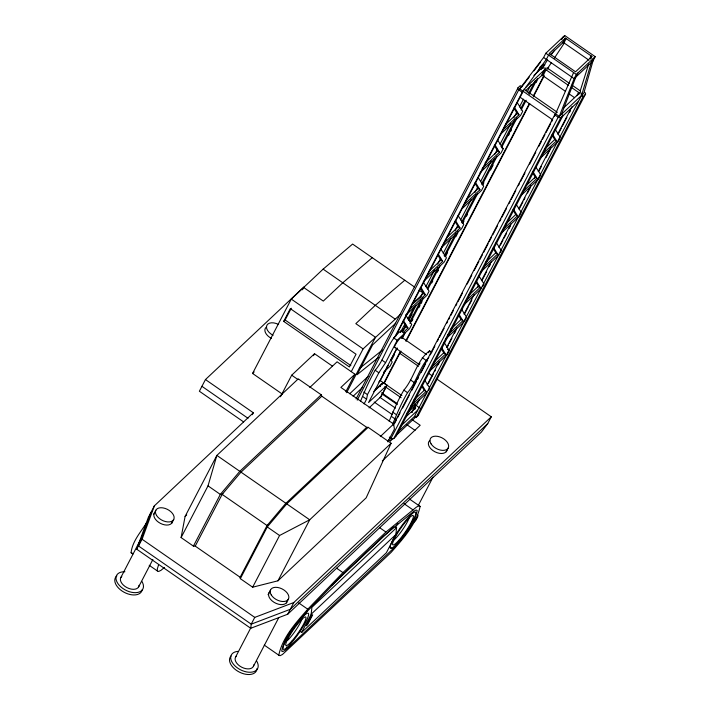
<?xml version="1.0" encoding="UTF-8"?>
<svg xmlns="http://www.w3.org/2000/svg" width="710" height="710" viewBox="0 0 710 710"><rect width="100%" height="100%" fill="white"/><g stroke="black" fill="none" stroke-linecap="round" stroke-linejoin="round"><path stroke-width="1.06" d="M299.993 631.279L301.661 632.441L311.149 614.212L311.903 607.316L396.597 527.654L395.213 526.696M301.661 632.441L386.364 552.779L395.852 534.559L396.597 527.654M491.284 416.797L487.77 423.559L481.46 431.999L287.71 614.221L250.736 628.279L251.233 624.152L254.757 617.389L293.789 602.541L491.284 416.797L436.739 378.962M240.131 577.257L195.232 546.114L193.404 546.114L181.094 537.577L185.106 516.41L216.869 455.412L298.262 378.856L321.213 394.778L321.781 396.198L366.68 427.331L368.153 427.331L391.103 443.253L366.165 497.843L277.947 580.807L252.653 587.205L240.344 578.668L240.131 577.257L267.049 525.542L285.589 503.594L366.68 427.331M360.467 401.372C364.833 390.802 369.271 380.267 375.191 370.238C385.548 358.204 387.882 340.64 400.893 330.895L404.54 333.425L402.011 338.297M364.115 403.901L366.573 399.18L367.461 394.618L378.838 372.768L385.583 362.659L397.209 340.321L409.563 328.677L411.729 324.505L405.508 314.77M389.151 421.27C393.517 410.699 397.964 400.156 403.875 390.136C414.232 378.093 416.575 360.529 429.577 350.793L431.769 352.311M392.799 423.799C397.165 413.229 401.611 402.694 407.522 392.665C416.592 382.166 419.397 367.398 428.831 357.458M593.001 60.918L583.78 93.312L559.276 116.36L519.64 88.865L543.611 57.492L545.83 53.241L564.69 35.5L595.211 56.667L593.001 60.918L574.133 78.668L559.276 116.36M181.094 537.577L208.021 485.862L216.869 455.412L309.702 519.8L391.103 443.253M584.658 92.309A1.944 1.171 27.5 0 1 585.235 92.841L585.608 93.835A2.494 1.509 27.5 0 1 585.315 94.483L583.185 96.489L581.588 95.38L580.23 90.853L588.643 64.157M158.525 565.018L157.336 568.763L157.371 570.964L158.632 571.488L161.037 570.29L164.418 567.45M250.736 628.279L136.666 549.167L148.292 517.519L154.372 505.848L253.337 412.767L205.456 379.566L199.377 391.237L243.645 421.944M136.666 549.167L142.098 539.254L154.372 505.848M554.403 116.431L573.609 72.518M120.78 577.62L141.121 538.562M153.821 514.147L155.863 510.241M138.663 586.824L152.89 559.489M171.705 523.359L173.737 519.445M282.402 394.156L252.565 373.46L291.277 299.096L323.13 269.143L352.604 244.062L414.604 287.062M283.672 321.381L290.31 308.637L356.029 354.219L349.391 366.964L283.672 321.381L285.136 320.006L291.26 308.238M302.487 289.786L303.995 286.893L205.456 379.566M252.334 414.702L253.337 412.767M193.404 546.114L220.322 494.4L239.811 471.325L321.213 394.778M195.232 546.114L222.159 494.4L240.69 472.461L321.781 396.198M280.459 396.766L291.695 375.191L314.539 353.704L332.413 366.111M313.509 355.666L314.539 353.704M240.344 578.668L267.271 526.953L286.76 503.887L368.153 427.331M351.264 371.649L363.094 348.912L400.848 313.935M345.814 391.734L354.947 374.205L337.081 361.816L309.826 387.447M346.613 392.701L375.475 337.268L355.825 323.645L375.297 305.327L404.78 280.246M252.653 587.205L279.571 535.491L309.702 519.8L277.947 580.807M356.083 398.949L518.105 87.694L520.235 85.688L521.832 86.797L529.216 77.088M357.245 400.138L518.761 89.868A1.944 1.171 27.5 0 1 518.185 89.345L517.838 88.164A2.52 1.518 27.5 0 1 518.105 87.694M393.917 338.714L522.205 92.264L546.354 59.392L548.564 55.14M395.692 336.256L523.19 91.333M402.854 330.904L405.916 325.011M408.472 320.103L416.14 305.371M420.231 297.517L422.787 292.609M425.849 286.716L434.538 270.031M437.608 264.138L440.679 258.245M443.235 253.337L450.894 238.604M454.986 230.75L457.542 225.842M460.612 219.949L471.342 199.332M474.919 192.463L477.475 187.546M480.546 181.662L491.276 161.037M494.852 154.168L497.408 149.26M499.964 144.352L510.703 123.726M513.765 117.842L516.836 111.949M519.392 107.041L523.474 99.178M527.06 92.309L531.142 84.454M537.789 71.692L540.346 66.784L542.476 64.779A2.494 1.509 27.5 0 1 543.23 64.441L544.508 64.592A1.944 1.171 27.5 0 1 545.005 64.823M409.839 321.666L421.101 300.028M427.242 288.224L437.999 267.572M444.14 255.769L455.918 233.146M461.553 222.328L475.886 194.788M481.522 183.97L494.834 158.392M500.976 146.588L514.803 120.034M520.945 108.231L525.036 100.358M528.622 93.48L535.278 80.691M541.064 69.58L547.596 59.924M235.516 657.194L250.763 627.897M268.052 594.696L270.59 589.815M396.934 348.033L368.552 402.552L387.021 385.193L383.373 382.654L373.735 391.716M378.82 381.962L380.285 380.587L386.941 367.798M391.041 359.926L397.183 348.122M402.304 338.288L405.374 332.386M409.981 323.538L423.293 297.96M427.908 289.112L440.191 265.505M444.806 256.656L458.119 231.078M462.21 223.206L477.573 193.706M482.179 184.849L497.027 156.324M501.633 147.476L516.995 117.966M521.096 110.103L526.216 100.261M529.287 94.359L537.479 78.624M391.902 359.526L394.458 354.618M411.836 321.239L412.856 319.269M418.989 307.492L420.009 305.531M421.03 303.56L422.059 301.599M431.769 282.944L432.789 280.983M437.387 272.143L438.416 270.182M445.569 256.434L447.611 252.503M455.793 236.794L457.835 232.871M462.947 223.046L463.967 221.085M466.523 216.177L467.544 214.216M482.88 184.76L483.9 182.79M490.548 170.027L493.104 165.119M508.44 135.663L509.46 133.702M510.481 131.74L511.502 129.77M536.041 82.644L537.062 80.683M497.559 139.905L503.221 148.763L501.047 152.925L480.129 172.601M379.823 386.302L380.755 384.5M541.535 75.659L544.614 69.74M379.894 386.693L381.305 383.986L382.193 384.598M525.444 90.782L542.076 75.145L545.165 69.225L568.639 85.511M561.672 39.645L563.003 37.089M542.964 75.757L546.043 69.837M563.811 37.204L564.69 35.5M383.844 383.045L400.227 351.574M405.863 340.756L529.252 103.713M533.352 95.841L544.109 75.189M384.101 383.524L400.964 351.122M406.076 341.297L529.775 103.687M533.352 96.817L544.082 76.192M547.659 69.323L548.688 67.361L547.694 68.284L541.943 67.885L540.346 66.784M562.844 42.769L565.053 38.517M549.682 55.149L563.261 42.369L565.479 38.118L591.891 56.436L590.56 58.992M563.944 42.849L566.163 38.597M380.223 397.387L382.885 393.136M382.557 393.446L386.169 386.826M387.021 385.193L381.092 396.57L369.049 407.895M253.39 666.397L278.808 617.576M286.432 602.932L288.464 599.027M287.71 614.221L293.789 602.541M428.565 352.737L429.577 350.793M393.216 425.095L554.732 114.825L555.726 113.893M394.432 423.737L396.482 419.805M397.502 417.835L400.058 412.918M402.623 408.002L409.279 395.213M411.836 390.296L416.45 381.439M417.471 379.477L418.492 377.507M421.057 372.59L425.663 363.742M426.683 361.772L427.713 359.801M430.269 354.885L434.884 346.036M437.44 341.12L438.461 339.149M439.49 337.179L444.096 328.331M446.652 323.414L447.682 321.444M448.702 319.473L449.732 317.512M450.752 315.542L453.308 310.625M455.873 305.708L456.894 303.738M457.923 301.777L462.529 292.919M467.136 284.071L471.742 275.214M474.307 270.297L478.913 261.449M479.933 259.478L482.498 254.562M483.519 252.591L488.134 243.743M489.154 241.773L491.71 236.856M492.74 234.886L497.346 226.037M499.902 221.121L500.932 219.15M501.952 217.189L506.558 208.332M509.123 203.415L510.144 201.445M511.173 199.483L515.779 190.626M518.335 185.709L519.365 183.739M520.386 181.778L524.992 172.921M529.607 164.072L535.748 152.268M538.819 146.366L541.384 141.45M542.404 139.48L544.96 134.563M545.99 132.593L550.596 123.744M551.617 121.774L552.646 119.812L520.11 97.252M595.211 56.667L576.351 74.417L574.133 78.668L543.611 57.492M578.038 72.819L575.828 77.07L561.477 114.292L563.074 115.402L395.931 436.472L393.802 438.478A2.494 1.509 27.5 0 1 393.047 438.815L391.778 438.665A1.944 1.171 27.5 0 1 391.041 438.283L389.32 437.094M387.793 441.851L394.432 429.106L393.633 424.021L340.88 387.429L354.947 374.205M391.041 438.283L558.184 117.212L554.732 114.825M388.485 439.73L390.296 440.981L391.68 438.318M589.877 58.513L591.208 55.966M590.587 58.539L591.466 56.836M393.802 438.478L560.944 117.407L563.074 115.402M593.524 58.264L591.306 62.515L581.588 95.38L414.445 416.45L397.556 432.337M306.365 612.499L307.35 610.609M411.711 412.439L414.853 406.723M411.906 412.572L415.705 405.082L414.249 404.07M576.813 95.779L578.579 92.398M416.371 405.614L419.441 399.712M427.127 384.953L439.41 361.346M446.581 347.58L456.823 327.905M463.994 314.139L474.227 294.464M477.812 287.586L478.842 285.615M481.398 280.698L491.125 262.008M498.81 247.258L511.093 223.65M518.779 208.891L531.062 185.292M534.648 178.405L535.668 176.435M538.233 171.518L551.031 146.926M557.687 134.146L572.029 106.606M414.667 409.581L415.607 407.78L414.72 407.158M578.579 94.705L579.466 93.019L571.346 87.392M428.387 383.498L433.499 373.682M434.52 371.72L435.541 369.75M438.097 364.842L439.117 362.881M447.3 347.172L448.321 345.211M449.341 343.241L451.897 338.333M454.453 333.425L455.989 330.478M464.677 313.784L468.254 306.915M469.274 304.954L471.83 300.037M482.054 280.406L486.652 271.566M489.208 266.658L490.237 264.697M500.452 245.056L503.008 240.149M504.029 238.187L506.585 233.27M509.141 228.363L510.676 225.416M519.365 208.731L522.942 201.853M523.971 199.892L524.992 197.93M527.548 193.013L530.61 187.129M538.792 171.421L541.348 166.504M545.946 157.673L550.037 149.819M558.726 133.125L561.282 128.217M562.302 126.247L566.899 117.416M569.455 112.508L570.476 110.538M428.458 390.553L429.763 388.05L424.669 380.081M444.194 342.584L449.279 350.554L447.114 354.725L429.408 371.374M482.685 286.387L483.989 283.893L478.895 275.915M500.47 252.227L501.34 250.559L496.246 242.589M520.821 213.142L519.081 216.47L500.577 233.874M558.122 141.476L559.862 138.139M415.714 416.166L414.791 417.942L395.825 435.78M414.445 416.45L416.042 417.56L583.185 96.489M416.042 417.56L418.172 415.563L585.315 94.483M418.27 505.502L433.011 477.182M446.226 451.791L448.258 447.886M400.351 332.36L405.108 323.698M407.753 318.897L414.631 306.392M402.428 331.65L405.641 325.846M408.853 320.033L412.066 314.228M551.324 62.773L547.694 68.284L569.384 83.327M554.341 58.184L564.61 42.573M146.597 522.72C140.749 532.118 132.273 541.393 131.084 552.735L132.894 553.995M551.368 54.617L554.51 50.188M533.902 70.911L540.612 62.081M278.773 655.179C282.527 637.376 295.972 622.608 307.767 609.207L342.93 572.597L385.929 532.047L416.442 507.091L418.847 505.893L420.116 506.416C416.362 524.22 402.916 538.979 391.121 552.389L282.447 654.496L280.042 655.694L278.773 655.179L264.271 645.115M392.799 549.016C402.712 537.781 414.045 525.418 417.205 510.472L416.149 510.028L414.108 511.049L383.95 535.713L341.261 575.952L306.267 612.393C296.274 623.673 284.87 636.098 281.684 651.123L282.749 651.558L284.781 650.546L287.79 648.026L392.799 549.016L389.87 546.993M565.479 38.118L549.149 53.472L575.561 71.79L591.891 56.436M519.64 88.865L521.832 86.797M533.902 75.455L544.144 65.826M526.11 87.135L545.165 69.225M505.44 124.605L517.208 113.538L519.001 114.78L502.52 130.276M500.452 134.35L520.572 115.428L522.737 111.257L517.084 102.4M252.565 373.46L254.162 371.96M485.134 162.838L497.683 151.035L499.476 152.277L482.214 168.51M563.634 107.902L579.466 93.019M466.399 199.608L478.167 188.532L479.96 189.774L463.479 205.27M462.219 208.589L481.531 190.422L483.696 186.26L478.043 177.402M561.61 117.185L578.499 101.299M152.464 511.093L150.848 512.602L138.574 546.017L251.233 624.152L290.266 609.304L487.77 423.559M447.264 237.122L458.252 226.792L460.044 228.025L444.353 242.784M544.561 149.18L554.759 139.586L556.551 140.828L542.431 154.105M441.496 247.595L461.615 228.682L463.781 224.511L458.127 215.654M539.618 158.88L557.314 142.231M429.133 271.185L440.901 260.117L442.694 261.36L426.213 276.856M423.337 281.684L444.265 262.008L446.43 257.845L440.777 248.988M526.607 185.203L535.242 177.083L537.035 178.325L522.906 191.602M520.9 195.623L538.606 178.973L540.772 174.802L535.677 166.832M185.106 516.41L186.712 514.901M411.782 304.519L423.55 293.452L425.343 294.694L409.643 309.453M406.794 314.264L426.914 295.342L429.08 291.18L423.426 282.323M505.52 224.174L515.717 214.58L517.51 215.822L503.39 229.108M208.021 485.862L220.322 494.4L222.159 494.4L222.842 493.752M400.706 331.952L406.2 326.786L407.993 328.029L403.28 332.457M485.604 262.425L495.811 252.831L497.595 254.073L483.474 267.359M349.737 393.739L368.055 376.513M480.661 272.134L499.166 254.721M353.118 396.26L362.695 387.252M386.897 366.999L388.468 365.526M383.604 372.226L390.038 366.174L392.204 362.011L390.509 359.349M469.044 295.023L478.451 286.166L480.244 287.408L466.124 300.694M464.109 304.705L481.815 288.056M374.321 390.553L381.305 383.986M450.903 329.094L461.101 319.5L462.893 320.742L447.983 334.756M445.96 338.794L464.464 321.39L466.63 317.219L461.544 309.249M434.334 361.683L443.75 352.834L445.543 354.068L431.423 367.354M279.571 535.491L267.271 526.953L267.049 525.542L267.741 524.894M414.028 399.925L424.234 390.331L426.018 391.574L411.117 405.587M380.303 436.561L393.633 424.021M409.892 408.871L426.79 392.976M406.874 413.389L415.705 405.082M405.41 417.365L415.607 407.78M400.839 426.027L417.728 410.14M390.296 440.981L392.665 438.753M382.299 460.914L420.187 425.272L412.013 419.601M331.597 585.386L393.704 526.971M311.149 614.212L395.852 534.559M395.736 323.183L372.599 344.9L357.086 374.702L378.43 357.512M372.253 257.695L342.779 282.766L323.298 301.084L303.649 287.461M413.477 303.188L421.057 296.745M359.358 368.596L382.406 350.03M131.084 552.735L132.344 553.259M563.261 42.369L588.998 60.217M545.83 53.241L576.351 74.417M572.091 85.209L580.23 90.853M542.076 75.145L565.559 91.421M569.172 93.933L574.594 97.687M523.962 89.167L557.377 112.34M518.761 89.868L522.205 92.264M501.429 147.52L503.221 148.763M419.069 290.159L422.636 292.635M447.495 349.311L449.279 350.554M323.13 269.143L394.946 318.959M401.576 337.223L426.612 354.592M393.562 337.791L397.209 340.321M422.246 357.68L425.902 360.219M394.627 347.421L419.663 364.789M399.455 353.11L418.554 366.351M428.556 373.283L432.186 375.812M381.936 360.121L385.583 362.659M410.62 380.019L414.276 382.557M291.277 299.096L363.094 348.912M375.191 370.238L378.838 372.768M403.875 390.136L407.522 392.665M380.285 380.587L401.913 395.585M414.569 404.354L419.93 408.072M384.9 386.48L401.168 397.76M285.136 320.006L350.855 365.588M381.616 392.79L396.979 403.449M381.971 393.935L397.334 404.585M380.125 397.485L395.488 408.135M363.813 392.089L367.461 394.618M392.497 411.986L396.144 414.516M374.179 402.037L392.346 414.64M406.883 424.713L415.057 430.384M362.916 396.65L366.573 399.18M391.609 416.548L395.257 419.077M291.695 375.191L297.96 379.539M409.235 498.873L420.116 506.416M403.999 503.647L413.06 509.931M201.942 386.32L248.012 418.279M379.584 527.645L385.929 532.047M336.584 568.195L342.93 572.597M222.159 494.4L267.049 525.542M298.706 602.914L307.767 609.207M142.098 539.254L254.757 617.389M286.325 647.014L287.79 648.026M149.207 565.311L157.371 570.964M555.202 129.335L560.288 137.305M516.161 204.329L521.246 212.308M552.62 134.368L556.551 140.828M551.954 134.971L554.759 139.586M514.51 107.396L519.001 114.78M513.845 108L517.208 113.538M533.103 171.864L537.035 178.325M532.438 172.468L535.242 177.083M494.985 144.893L499.476 152.277M494.32 145.497L497.683 151.035M513.578 209.361L517.51 215.822M512.913 209.965L515.717 214.58M475.469 182.399L479.96 189.774M474.804 183.002L478.167 188.532M493.672 247.621L497.595 254.073M492.997 248.225L495.811 252.831M455.554 220.65L460.044 228.025M454.888 221.254L458.252 226.792M476.321 280.947L480.244 287.408M476.215 282.473L478.451 286.166M438.203 253.985L442.694 261.36M437.537 254.588L440.901 260.117M458.962 314.281L462.893 320.742M458.296 314.885L461.101 319.5M420.852 287.31L425.343 294.694M420.187 287.914L423.55 293.452M441.611 347.616L445.543 354.068M441.505 349.142L443.75 352.834M403.502 320.645L407.993 328.029M402.836 321.248L406.2 326.786M422.095 385.113L426.018 391.574M421.429 385.716L424.234 390.331M418.341 414.312L418.447 415.093A2.52 1.518 27.5 0 1 418.172 415.563M447.043 449.448A10.055 6.062 27.5 0 1 434.964 451.808A10.055 6.062 27.5 0 1 429.772 440.555M286.84 602.142A10.055 6.062 27.5 0 1 274.024 602.302A10.055 6.062 27.5 0 1 269.977 591.687M271.469 338.413A10.055 6.062 27.5 0 1 266.277 327.159M172.512 521.007A10.055 6.062 27.5 0 1 160.433 523.376A10.055 6.062 27.5 0 1 155.25 512.114M253.789 664.844A10.055 6.062 27.5 0 1 241.711 667.214A10.055 6.062 27.5 0 1 236.528 655.951M395 347.341A6.177 1.012 -55.3 0 1 397.564 341.315A6.177 1.012 -55.3 0 1 401.611 338.084M419.628 363.928A6.177 1.012 -55.3 0 1 419.974 363.05M139.062 585.271A10.055 6.062 27.5 0 1 126.984 587.631A10.055 6.062 27.5 0 1 121.8 576.378M560.944 117.407A2.52 1.518 27.5 0 1 560.412 117.691L558.912 117.594A1.944 1.171 27.5 0 1 558.184 117.212M142.195 589.788A14.803 8.928 27.5 0 1 123.939 592.167A14.803 8.928 27.5 0 1 116.875 575.89M141.876 581.384A14.803 8.928 27.5 0 1 135.637 592.672A14.803 8.928 27.5 0 1 117.052 582.156A14.803 8.928 27.5 0 1 124.907 571.772M257.02 668.563A14.803 8.928 27.5 0 1 239.811 672.326A14.803 8.928 27.5 0 1 231.007 656.013M256.603 660.957A14.803 8.928 27.5 0 1 250.905 672.228A14.803 8.928 27.5 0 1 232.303 662.634A14.803 8.928 27.5 0 1 238.001 651.372M416.717 518.229A14.803 8.928 27.5 0 1 413.282 522.445M418.004 515.149A14.803 8.928 27.5 0 1 415.918 519.267M302.167 618.286A15.469 2.547 -55.3 0 1 287.506 640.447M409.333 517.217A15.469 2.547 -55.3 0 1 402.49 529.846A15.469 2.547 -55.3 0 1 393.047 540.709M395.292 527.246A21.877 3.594 -55.3 0 1 398.017 523.332M273.093 335.298A10.055 6.062 27.5 0 1 266.889 325.278A10.055 6.062 27.5 0 1 278.568 324.47M311.211 616.227L306.241 625.785L307.705 624.409L312.684 614.851L311.211 616.227M156.537 515.416A10.055 6.062 27.5 0 0 172.725 520.696A10.055 6.062 27.5 0 0 165.128 508.422A10.055 6.062 27.5 0 0 156.537 515.416M271.273 594.989A10.055 6.062 27.5 0 0 287.452 600.269A10.055 6.062 27.5 0 0 279.855 587.995A10.055 6.062 27.5 0 0 271.273 594.989M431.068 443.856A10.055 6.062 27.5 0 0 447.247 449.128A10.055 6.062 27.5 0 0 439.65 436.863A10.055 6.062 27.5 0 0 431.068 443.856M291.686 641.245A17.351 2.858 -55.3 0 0 305.939 617.372A17.351 2.858 -55.3 0 0 289.866 635.264A17.351 2.858 -55.3 0 0 291.686 641.245M398.727 540.452A17.83 2.929 -55.3 0 0 413.38 515.913A17.83 2.929 -55.3 0 0 396.863 534.31A17.83 2.929 -55.3 0 0 398.727 540.452M290.603 643.846A21.877 3.594 -55.3 0 0 308.575 613.733A21.877 3.594 -55.3 0 0 288.313 636.302A21.877 3.594 -55.3 0 0 290.603 643.846M397.76 542.777A21.877 3.594 -55.3 0 0 415.74 512.664A21.877 3.594 -55.3 0 0 395.47 535.234A21.877 3.594 -55.3 0 0 397.76 542.777"/></g></svg>
